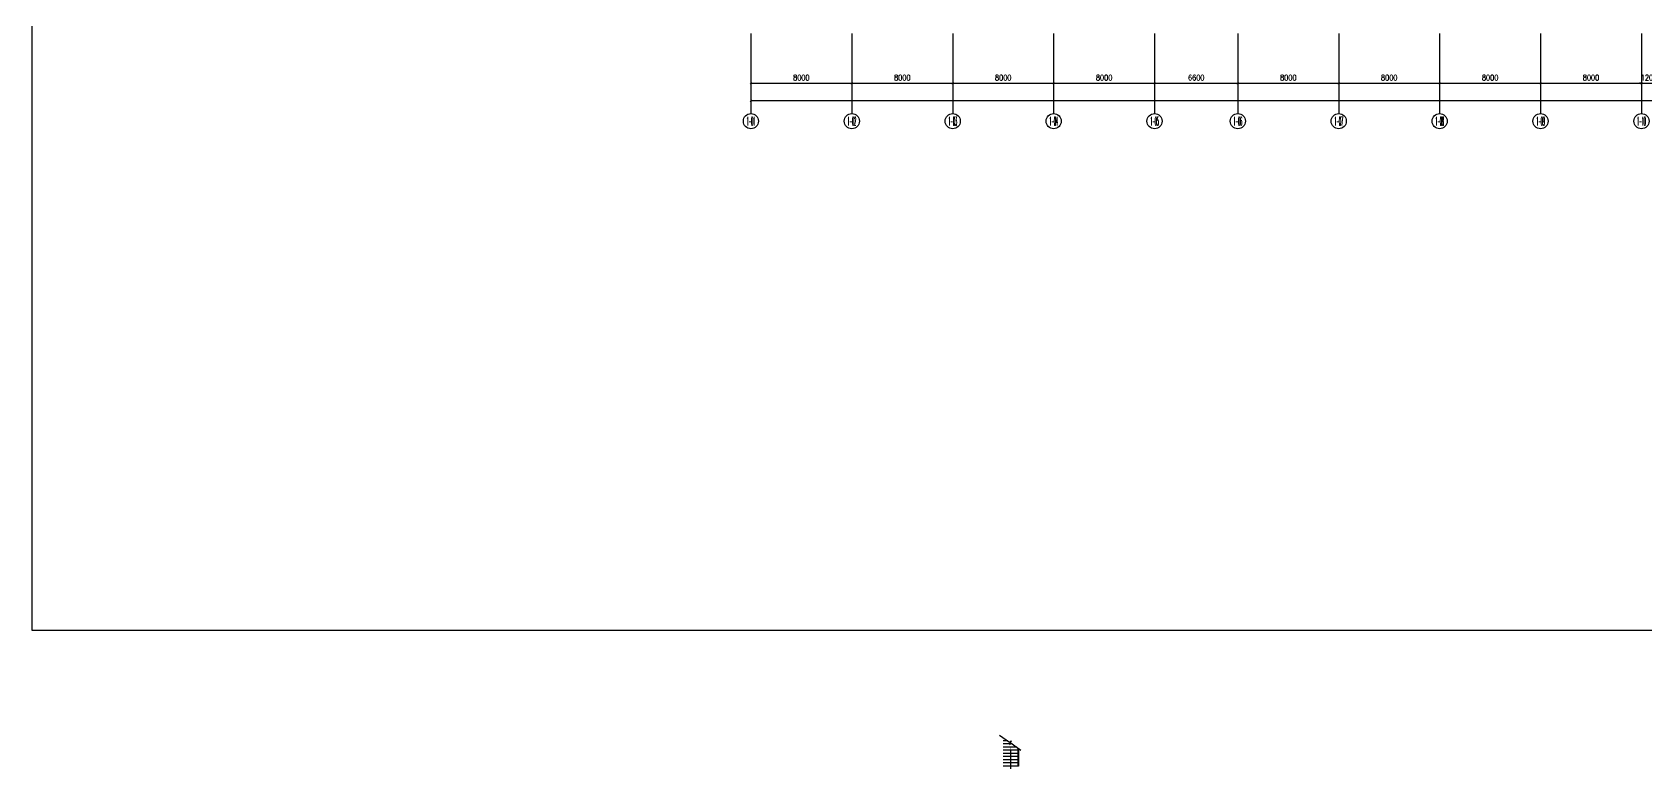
# Model space of a CAD drawing. Extents: x -781653 to 929899, y -292639 to -18670.
# Drawn here: x 127382 to 255291, y -292639 to -234308 of the extents above; entities that cross this region are included whole.
import ezdxf
from ezdxf.enums import TextEntityAlignment as Align

# ---------------------------------------------------------------- set-up
doc = ezdxf.new("R2010")
doc.units = 0
doc.header["$LTSCALE"] = 10
doc.header["$MEASUREMENT"] = 0
doc.linetypes.add('CENTER', pattern=[2, 1.25, -0.25, 0.25, -0.25])
doc.layers.get('0').update_dxf_attribs({"linetype": 'CONTINUOUS'})
doc.layers.get('Defpoints').update_dxf_attribs({"linetype": 'CONTINUOUS'})
for name, color, linetype in [('A-STAIRS', 9, 'CONTINUOUS'), ('AXIS', 3, 'CONTINUOUS'), ('AXIS_TEXT', 7, 'CONTINUOUS'), ('DIM_SYMB', 3, 'CONTINUOUS'), ('DOTE', 8, 'CENTER'), ('PUB_DIM', 3, 'CONTINUOUS'), ('STAIR', 9, 'CONTINUOUS')]:
    doc.layers.add(name, color=color, linetype=linetype)
doc.layers.get('DOTE').off()
doc.styles.add('_TCH_AXIS', font='COMPLEX', dxfattribs={"bigfont": 'GBCBIG'})
doc.styles.add('COMPLEX', font='COMPLEX')
doc.styles.add('DIM_FONT', font='SIMPLEX', dxfattribs={"width": 0.8, "bigfont": 'HZTXT'})
doc.dimstyles.new('DIMN300', dxfattribs={"dimscale": 3, "dimtxt": 300, "dimasz": 100, "dimexe": 250, "dimexo": 300, "dimgap": 150, "dimtad": 1, "dimdec": 0, "dimzin": 0, "dimdsep": 46, "dimtxsty": 'DIM_FONT', "dimblk": 'ARCHTICK', "dimcen": 0.09, "dimclrt": 7, "dimazin": 2, "dimtfac": 1, "dimtdec": 0, "dimtix": 1, "dimtmove": 2, "dimatfit": 3, "dimfxl": 0, "dimtolj": 1, "dimtzin": 0, "dimarcsym": 0})

# ---------------------------------------------------------------- blocks, each defined once
blk = doc.blocks.new('_ArchTick')
at = {"color": 0, "linetype": 'ByBlock', "const_width": 0.4}
blk.add_lwpolyline([(-0.5, -0.5), (0.5, 0.5)], dxfattribs=at)
blk = doc.blocks.new('*D79')
at = {"layer": 'Defpoints', "color": 0}
for p in [(71864, 7535), (79864, 7535), (79864, 3600)]:
    blk.add_point(p, dxfattribs=at)
at = {"layer": 'PUB_DIM', "color": 0, "lineweight": -2}
for p, q in [((71864, 7085), (71864, 3225)), ((79864, 7085), (79864, 3225)), ((71864, 3600), (79864, 3600))]:
    blk.add_line(p, q, dxfattribs=at)
at = {"layer": 'PUB_DIM', "color": 0, "lineweight": -2, "xscale": 150, "yscale": 150, "zscale": 150, "rotation": 180}
blk.add_blockref('_ArchTick', (71864, 3600), dxfattribs=at)
at = {"layer": 'PUB_DIM', "color": 0, "lineweight": -2, "xscale": 150, "yscale": 150, "zscale": 150}
blk.add_blockref('_ArchTick', (79864, 3600), dxfattribs=at)
at = {"layer": 'PUB_DIM', "color": 7, "insert": (75864, 4050), "char_height": 450, "attachment_point": 5, "style": 'DIM_FONT'}
blk.add_mtext('\\A1;8000', dxfattribs=at)
blk = doc.blocks.new('*D80')
at = {"layer": 'Defpoints', "color": 0}
for p in [(63864, 7535), (71864, 7535), (71864, 3600)]:
    blk.add_point(p, dxfattribs=at)
at = {"layer": 'PUB_DIM', "color": 0, "lineweight": -2}
for p, q in [((63864, 7085), (63864, 3225)), ((71864, 7085), (71864, 3225)), ((63864, 3600), (71864, 3600))]:
    blk.add_line(p, q, dxfattribs=at)
at = {"layer": 'PUB_DIM', "color": 0, "lineweight": -2, "xscale": 150, "yscale": 150, "zscale": 150, "rotation": 180}
blk.add_blockref('_ArchTick', (63864, 3600), dxfattribs=at)
at = {"layer": 'PUB_DIM', "color": 0, "lineweight": -2, "xscale": 150, "yscale": 150, "zscale": 150}
blk.add_blockref('_ArchTick', (71864, 3600), dxfattribs=at)
at = {"layer": 'PUB_DIM', "color": 7, "insert": (67864, 4050), "char_height": 450, "attachment_point": 5, "style": 'DIM_FONT'}
blk.add_mtext('\\A1;8000', dxfattribs=at)
blk = doc.blocks.new('*D81')
at = {"layer": 'Defpoints', "color": 0}
for p in [(55864, 7535), (63864, 7535), (63864, 3600)]:
    blk.add_point(p, dxfattribs=at)
at = {"layer": 'PUB_DIM', "color": 0, "lineweight": -2}
for p, q in [((55864, 7085), (55864, 3225)), ((63864, 7085), (63864, 3225)), ((55864, 3600), (63864, 3600))]:
    blk.add_line(p, q, dxfattribs=at)
at = {"layer": 'PUB_DIM', "color": 0, "lineweight": -2, "xscale": 150, "yscale": 150, "zscale": 150, "rotation": 180}
blk.add_blockref('_ArchTick', (55864, 3600), dxfattribs=at)
at = {"layer": 'PUB_DIM', "color": 0, "lineweight": -2, "xscale": 150, "yscale": 150, "zscale": 150}
blk.add_blockref('_ArchTick', (63864, 3600), dxfattribs=at)
at = {"layer": 'PUB_DIM', "color": 7, "insert": (59864, 4050), "char_height": 450, "attachment_point": 5, "style": 'DIM_FONT'}
blk.add_mtext('\\A1;8000', dxfattribs=at)
blk = doc.blocks.new('*D82')
at = {"layer": 'Defpoints', "color": 0}
for p in [(47864, 7535), (55864, 7535), (55864, 3600)]:
    blk.add_point(p, dxfattribs=at)
at = {"layer": 'PUB_DIM', "color": 0, "lineweight": -2}
for p, q in [((47864, 7085), (47864, 3225)), ((55864, 7085), (55864, 3225)), ((47864, 3600), (55864, 3600))]:
    blk.add_line(p, q, dxfattribs=at)
at = {"layer": 'PUB_DIM', "color": 0, "lineweight": -2, "xscale": 150, "yscale": 150, "zscale": 150, "rotation": 180}
blk.add_blockref('_ArchTick', (47864, 3600), dxfattribs=at)
at = {"layer": 'PUB_DIM', "color": 0, "lineweight": -2, "xscale": 150, "yscale": 150, "zscale": 150}
blk.add_blockref('_ArchTick', (55864, 3600), dxfattribs=at)
at = {"layer": 'PUB_DIM', "color": 7, "insert": (51864, 4050), "char_height": 450, "attachment_point": 5, "style": 'DIM_FONT'}
blk.add_mtext('\\A1;8000', dxfattribs=at)
blk = doc.blocks.new('*D83')
at = {"layer": 'Defpoints', "color": 0}
for p in [(41264, 7535), (47864, 7535), (47864, 3600)]:
    blk.add_point(p, dxfattribs=at)
at = {"layer": 'PUB_DIM', "color": 0, "lineweight": -2}
for p, q in [((41264, 7085), (41264, 3225)), ((47864, 7085), (47864, 3225)), ((41264, 3600), (47864, 3600))]:
    blk.add_line(p, q, dxfattribs=at)
at = {"layer": 'PUB_DIM', "color": 0, "lineweight": -2, "xscale": 150, "yscale": 150, "zscale": 150, "rotation": 180}
blk.add_blockref('_ArchTick', (41264, 3600), dxfattribs=at)
at = {"layer": 'PUB_DIM', "color": 0, "lineweight": -2, "xscale": 150, "yscale": 150, "zscale": 150}
blk.add_blockref('_ArchTick', (47864, 3600), dxfattribs=at)
at = {"layer": 'PUB_DIM', "color": 7, "insert": (44564, 4050), "char_height": 450, "attachment_point": 5, "style": 'DIM_FONT'}
blk.add_mtext('\\A1;6600', dxfattribs=at)
blk = doc.blocks.new('*D84')
at = {"layer": 'Defpoints', "color": 0}
for p in [(33264, 7535), (41264, 7535), (41264, 3600)]:
    blk.add_point(p, dxfattribs=at)
at = {"layer": 'PUB_DIM', "color": 0, "lineweight": -2}
for p, q in [((33264, 7085), (33264, 3225)), ((41264, 7085), (41264, 3225)), ((33264, 3600), (41264, 3600))]:
    blk.add_line(p, q, dxfattribs=at)
at = {"layer": 'PUB_DIM', "color": 0, "lineweight": -2, "xscale": 150, "yscale": 150, "zscale": 150, "rotation": 180}
blk.add_blockref('_ArchTick', (33264, 3600), dxfattribs=at)
at = {"layer": 'PUB_DIM', "color": 0, "lineweight": -2, "xscale": 150, "yscale": 150, "zscale": 150}
blk.add_blockref('_ArchTick', (41264, 3600), dxfattribs=at)
at = {"layer": 'PUB_DIM', "color": 7, "insert": (37264, 4050), "char_height": 450, "attachment_point": 5, "style": 'DIM_FONT'}
blk.add_mtext('\\A1;8000', dxfattribs=at)
blk = doc.blocks.new('*D85')
at = {"layer": 'Defpoints', "color": 0}
for p in [(25264, 7535), (33264, 7535), (33264, 3600)]:
    blk.add_point(p, dxfattribs=at)
at = {"layer": 'PUB_DIM', "color": 0, "lineweight": -2}
for p, q in [((25264, 7085), (25264, 3225)), ((33264, 7085), (33264, 3225)), ((25264, 3600), (33264, 3600))]:
    blk.add_line(p, q, dxfattribs=at)
at = {"layer": 'PUB_DIM', "color": 0, "lineweight": -2, "xscale": 150, "yscale": 150, "zscale": 150, "rotation": 180}
blk.add_blockref('_ArchTick', (25264, 3600), dxfattribs=at)
at = {"layer": 'PUB_DIM', "color": 0, "lineweight": -2, "xscale": 150, "yscale": 150, "zscale": 150}
blk.add_blockref('_ArchTick', (33264, 3600), dxfattribs=at)
at = {"layer": 'PUB_DIM', "color": 7, "insert": (29264, 4050), "char_height": 450, "attachment_point": 5, "style": 'DIM_FONT'}
blk.add_mtext('\\A1;8000', dxfattribs=at)
blk = doc.blocks.new('*D86')
at = {"layer": 'Defpoints', "color": 0}
for p in [(17264, 7535), (25264, 7535), (25264, 3600)]:
    blk.add_point(p, dxfattribs=at)
at = {"layer": 'PUB_DIM', "color": 0, "lineweight": -2}
for p, q in [((17264, 7085), (17264, 3225)), ((25264, 7085), (25264, 3225)), ((17264, 3600), (25264, 3600))]:
    blk.add_line(p, q, dxfattribs=at)
at = {"layer": 'PUB_DIM', "color": 0, "lineweight": -2, "xscale": 150, "yscale": 150, "zscale": 150, "rotation": 180}
blk.add_blockref('_ArchTick', (17264, 3600), dxfattribs=at)
at = {"layer": 'PUB_DIM', "color": 0, "lineweight": -2, "xscale": 150, "yscale": 150, "zscale": 150}
blk.add_blockref('_ArchTick', (25264, 3600), dxfattribs=at)
at = {"layer": 'PUB_DIM', "color": 7, "insert": (21264, 4050), "char_height": 450, "attachment_point": 5, "style": 'DIM_FONT'}
blk.add_mtext('\\A1;8000', dxfattribs=at)
blk = doc.blocks.new('*D87')
at = {"layer": 'Defpoints', "color": 0}
for p in [(9264, 7535), (17264, 7535), (17264, 3600)]:
    blk.add_point(p, dxfattribs=at)
at = {"layer": 'PUB_DIM', "color": 0, "lineweight": -2}
for p, q in [((9264, 7085), (9264, 3225)), ((17264, 7085), (17264, 3225)), ((9264, 3600), (17264, 3600))]:
    blk.add_line(p, q, dxfattribs=at)
at = {"layer": 'PUB_DIM', "color": 0, "lineweight": -2, "xscale": 150, "yscale": 150, "zscale": 150, "rotation": 180}
blk.add_blockref('_ArchTick', (9264, 3600), dxfattribs=at)
at = {"layer": 'PUB_DIM', "color": 0, "lineweight": -2, "xscale": 150, "yscale": 150, "zscale": 150}
blk.add_blockref('_ArchTick', (17264, 3600), dxfattribs=at)
at = {"layer": 'PUB_DIM', "color": 7, "insert": (13264, 4050), "char_height": 450, "attachment_point": 5, "style": 'DIM_FONT'}
blk.add_mtext('\\A1;8000', dxfattribs=at)
blk = doc.blocks.new('_AXISO')
blk.add_circle((0, 0), 0.5)
at = {"layer": 'AXIS_TEXT', "style": 'COMPLEX', "width": 1.041667}
blk.add_attdef('A', text='', height=0.56, dxfattribs=at).set_placement((-0.25, -0.28), (0.25, -0.28), align=Align.FIT)
blk = doc.blocks.new('*D145')
at = {"layer": 'Defpoints', "color": 0}
for p in [(9264, 7535), (155664, 7535), (9264, 2220)]:
    blk.add_point(p, dxfattribs=at)
at = {"layer": 'PUB_DIM', "color": 0, "lineweight": -2}
for p, q in [((9264, 7085), (9264, 1845)), ((155664, 7085), (155664, 1845)), ((155664, 2220), (9264, 2220))]:
    blk.add_line(p, q, dxfattribs=at)
at = {"layer": 'PUB_DIM', "color": 0, "lineweight": -2, "xscale": 150, "yscale": 150, "zscale": 150, "rotation": 180}
blk.add_blockref('_ArchTick', (9264, 2220), dxfattribs=at)
at = {"layer": 'PUB_DIM', "color": 0, "lineweight": -2, "xscale": 150, "yscale": 150, "zscale": 150}
blk.add_blockref('_ArchTick', (155664, 2220), dxfattribs=at)
at = {"layer": 'PUB_DIM', "color": 7, "insert": (82464, 2670), "char_height": 450, "attachment_point": 5, "style": 'DIM_FONT'}
blk.add_mtext('\\A1;146400', dxfattribs=at)
blk = doc.blocks.new('*D147')
at = {"layer": 'Defpoints', "color": 0}
for p in [(79864, 7535), (81064, 7535), (81064, 3600)]:
    blk.add_point(p, dxfattribs=at)
at = {"layer": 'PUB_DIM', "color": 0, "lineweight": -2}
for p, q in [((79864, 7085), (79864, 3225)), ((81064, 7085), (81064, 3225)), ((79864, 3600), (79714, 3600)), ((79864, 3600), (81064, 3600)), ((81064, 3600), (81214, 3600))]:
    blk.add_line(p, q, dxfattribs=at)
at = {"layer": 'PUB_DIM', "color": 0, "lineweight": -2, "xscale": 150, "yscale": 150, "zscale": 150}
blk.add_blockref('_ArchTick', (79864, 3600), dxfattribs=at)
at = {"layer": 'PUB_DIM', "color": 0, "lineweight": -2, "xscale": 150, "yscale": 150, "zscale": 150, "rotation": 180}
blk.add_blockref('_ArchTick', (81064, 3600), dxfattribs=at)
at = {"layer": 'PUB_DIM', "color": 7, "insert": (80464, 4050), "char_height": 450, "attachment_point": 5, "style": 'DIM_FONT'}
blk.add_mtext('\\A1;1200', dxfattribs=at)
blk = doc.blocks.new('A$C24C54C7C')
at = {"layer": 'DIM_SYMB', "linetype": 'ByBlock'}
blk.add_lwpolyline([(1681, 0), (903, 550), (766, 454), (902, 743), (765, 647), (0, 1188)], dxfattribs=at)
at = {"layer": 'STAIR', "linetype": 'ByBlock'}
for p, q in [((196, 2455), (1396, 2455)), ((196, 1049), (196, 2455)), ((196, 2205), (1396, 2205)), ((196, 1955), (1396, 1955)), ((196, 1705), (1396, 1705)), ((196, 1455), (1396, 1455)), ((246, 1014), (246, 2455)), ((196, 1205), (1396, 1205)), ((330, 955), (1396, 955)), ((683, 705), (1396, 705)), ((1037, 455), (1396, 455))]:
    blk.add_line(p, q, dxfattribs=at)
blk.add_lwpolyline([(821, 1155), (821, 2665)], dxfattribs=at)
blk.add_lwpolyline([(821, 895, 0, 100, 0), (821, 1415, 200, 200, 0)], format="xyseb", dxfattribs=at)
blk = doc.blocks.new('A$C35934B5C')
at = {"layer": 'AXIS'}
for p, q in [((9264.2, 7534.5), (9264.2, 1200)), ((17264.2, 7534.5), (17264.2, 1200)), ((25264.2, 7534.5), (25264.2, 1200)), ((33264.2, 7534.5), (33264.2, 1200)), ((41264.2, 7534.5), (41264.2, 1200)), ((47864.2, 7534.5), (47864.2, 1200)), ((55864.2, 7534.5), (55864.2, 1200)), ((63864.2, 7534.5), (63864.2, 1200)), ((71864.2, 7534.5), (71864.2, 1200)), ((79864.2, 7534.5), (79864.2, 1200))]:
    blk.add_line(p, q, dxfattribs=at)
ref = blk.add_blockref('_AXISO', (9264.2, 600), dxfattribs=dict(at, xscale=1200, yscale=1200, zscale=1200))
ref.add_attrib('A', '1-01', dxfattribs={"layer": 'AXIS_TEXT', "linetype": 'ByBlock', "height": 678.82, "style": '_TCH_AXIS', "width": 0.3}).set_placement((8924.8, 260.6), (9603.6, 260.6), align=Align.FIT)
ref = blk.add_blockref('_AXISO', (17264.2, 600), dxfattribs=dict(at, xscale=1200, yscale=1200, zscale=1200))
ref.add_attrib('A', '1-02', dxfattribs={"layer": 'AXIS_TEXT', "linetype": 'ByBlock', "height": 678.82, "style": '_TCH_AXIS', "width": 0.28}).set_placement((16924.8, 260.6), (17603.6, 260.6), align=Align.FIT)
ref = blk.add_blockref('_AXISO', (25264.2, 600), dxfattribs=dict(at, xscale=1200, yscale=1200, zscale=1200))
ref.add_attrib('A', '1-03', dxfattribs={"layer": 'AXIS_TEXT', "linetype": 'ByBlock', "height": 678.82, "style": '_TCH_AXIS', "width": 0.28}).set_placement((24924.8, 260.6), (25603.6, 260.6), align=Align.FIT)
ref = blk.add_blockref('_AXISO', (33264.2, 600), dxfattribs=dict(at, xscale=1200, yscale=1200, zscale=1200))
ref.add_attrib('A', '1-04', dxfattribs={"layer": 'AXIS_TEXT', "linetype": 'ByBlock', "height": 678.82, "style": '_TCH_AXIS', "width": 0.272727}).set_placement((32924.8, 260.6), (33603.6, 260.6), align=Align.FIT)
ref = blk.add_blockref('_AXISO', (41264.2, 600), dxfattribs=dict(at, xscale=1200, yscale=1200, zscale=1200))
ref.add_attrib('A', '1-05', dxfattribs={"layer": 'AXIS_TEXT', "linetype": 'ByBlock', "height": 678.82, "style": '_TCH_AXIS', "width": 0.28}).set_placement((40924.8, 260.6), (41603.6, 260.6), align=Align.FIT)
ref = blk.add_blockref('_AXISO', (47864.2, 600), dxfattribs=dict(at, xscale=1200, yscale=1200, zscale=1200))
ref.add_attrib('A', '1-06', dxfattribs={"layer": 'AXIS_TEXT', "linetype": 'ByBlock', "height": 678.82, "style": '_TCH_AXIS', "width": 0.28}).set_placement((47524.8, 260.6), (48203.6, 260.6), align=Align.FIT)
ref = blk.add_blockref('_AXISO', (55864.2, 600), dxfattribs=dict(at, xscale=1200, yscale=1200, zscale=1200))
ref.add_attrib('A', '1-07', dxfattribs={"layer": 'AXIS_TEXT', "linetype": 'ByBlock', "height": 678.82, "style": '_TCH_AXIS', "width": 0.28}).set_placement((55524.8, 260.6), (56203.6, 260.6), align=Align.FIT)
ref = blk.add_blockref('_AXISO', (63864.2, 600), dxfattribs=dict(at, xscale=1200, yscale=1200, zscale=1200))
ref.add_attrib('A', '1-08', dxfattribs={"layer": 'AXIS_TEXT', "linetype": 'ByBlock', "height": 678.82, "style": '_TCH_AXIS', "width": 0.28}).set_placement((63524.8, 260.6), (64203.6, 260.6), align=Align.FIT)
ref = blk.add_blockref('_AXISO', (71864.2, 600), dxfattribs=dict(at, xscale=1200, yscale=1200, zscale=1200))
ref.add_attrib('A', '1-09', dxfattribs={"layer": 'AXIS_TEXT', "linetype": 'ByBlock', "height": 678.82, "style": '_TCH_AXIS', "width": 0.28}).set_placement((71524.8, 260.6), (72203.6, 260.6), align=Align.FIT)
ref = blk.add_blockref('_AXISO', (79864.2, 600), dxfattribs=dict(at, xscale=1200, yscale=1200, zscale=1200))
ref.add_attrib('A', '1-10', dxfattribs={"layer": 'AXIS_TEXT', "linetype": 'ByBlock', "height": 678.82, "style": '_TCH_AXIS', "width": 0.3}).set_placement((79524.8, 260.6), (80203.6, 260.6), align=Align.FIT)
at = {"layer": 'PUB_DIM'}
for p1, p2, picture, middle in [((9264.2, 7534.5), (17264.2, 7534.5), '*D87', (13264.2, 4050)), ((17264.2, 7534.5), (25264.2, 7534.5), '*D86', (21264.2, 4050)), ((25264.2, 7534.5), (33264.2, 7534.5), '*D85', (29264.2, 4050)), ((33264.2, 7534.5), (41264.2, 7534.5), '*D84', (37264.2, 4050)), ((41264.2, 7534.5), (47864.2, 7534.5), '*D83', (44564.2, 4050)), ((47864.2, 7534.5), (55864.2, 7534.5), '*D82', (51864.2, 4050)), ((55864.2, 7534.5), (63864.2, 7534.5), '*D81', (59864.2, 4050)), ((63864.2, 7534.5), (71864.2, 7534.5), '*D80', (67864.2, 4050)), ((71864.2, 7534.5), (79864.2, 7534.5), '*D79', (75864.2, 4050))]:
    dim = blk.add_aligned_dim(p1=p1, p2=p2, distance=-3934.5, dimstyle='DIMN300', override={"dimscale": 1.5}, dxfattribs=at)
    dim.commit()
    dim.dimension.update_dxf_attribs({"geometry": picture, "text_midpoint": middle})
for base, p1, p2, picture, middle in [((9264.2, 2219.7), (155664.2, 7534.5), (9264.2, 7534.5), '*D145', (82464.2, 2669.7)), ((81064.2, 3600), (79864.2, 7534.5), (81064.2, 7534.5), '*D147', (80464.2, 4050))]:
    dim = blk.add_linear_dim(base=base, p1=p1, p2=p2, dimstyle='DIMN300', override={"dimscale": 1.5}, dxfattribs=at)
    dim.commit()
    dim.dimension.update_dxf_attribs({"geometry": picture, "text_midpoint": middle})

msp = doc.modelspace()

# ---------------------------------------------------------------- linework, layer by layer
at = {"layer": 'Defpoints'}
msp.add_lwpolyline([(127382.3, -35385.3), (528640.4, -35385.3), (528640.4, -281685.3), (127382.3, -281685.3)], close=True, dxfattribs=at)

# ---------------------------------------------------------------- block references
at = {"layer": 'A-STAIRS', "linetype": 'ByBlock', "rotation": 180}
msp.add_blockref('A$C24C54C7C', (205753.2, -289974.4), dxfattribs=at)
at = {"layer": 'DOTE', "color": 3}
msp.add_blockref('A$C35934B5C', (175089.6, -241945.8), dxfattribs=at)

doc.saveas('drawing.dxf')
